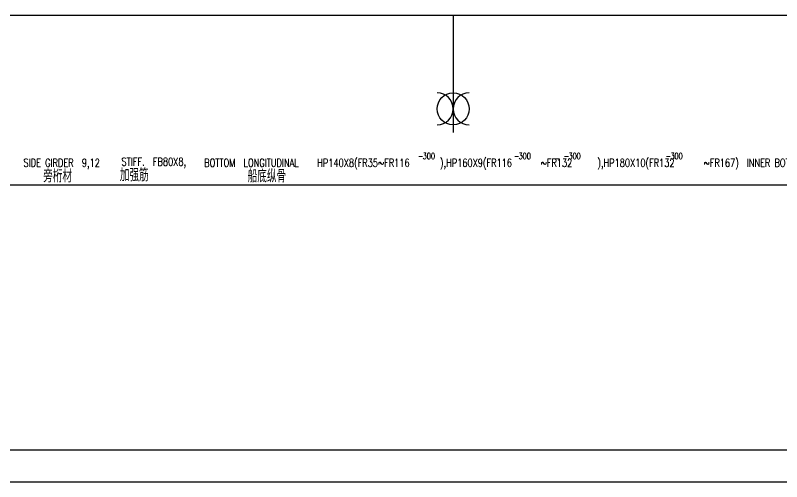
# Model space of a CAD drawing. Extents: x 415092 to 563892, y 399799 to 441999.
# Drawn here: x 476164 to 500109, y 399899 to 414482 of the extents above; entities that cross this region are included whole.
import ezdxf

# ---------------------------------------------------------------- set-up
doc = ezdxf.new("R2010")
doc.units = 0
doc.header["$LTSCALE"] = 40
doc.header["$MEASUREMENT"] = 0
doc.layers.get('0').update_dxf_attribs({"linetype": 'CONTINUOUS'})
doc.layers.add('BT_ENG', color=7, linetype='CONTINUOUS')
doc.layers.add('Y-CON', color=2, linetype='CONTINUOUS')
doc.styles.add('ROMANS', font='romans.shx', dxfattribs={"width": 0.75, "height": 250, "bigfont": 'hzdx.shx'})

msp = doc.modelspace()

# ---------------------------------------------------------------- linework, layer by layer
for p, q in [((489845.9, 414481.8), (489845.9, 410821.4)), ((431096.4, 409182.1), (557828.4, 409182.1))]:
    msp.add_line(p, q)
at = {"color": 2}
msp.add_line((417692.4, 400899.4), (562792.4, 400899.4), dxfattribs=at)
msp.add_circle((489845.9, 411555.3), 500)
for centre, start, end in [((489345.9, 411555.3), 270, 90), ((490345.9, 411555.3), 90, 270)]:
    msp.add_arc(centre, 500, start, end)
at = {"layer": 'BT_ENG'}
msp.add_line((415192.4, 399899.4), (563792.4, 399899.4), dxfattribs=at)
at = {"layer": 'Y-CON'}
for p, q in [((474596.4, 414481.8), (477998.8, 414481.8)), ((477998.8, 414481.8), (513496.4, 414484.4))]:
    msp.add_line(p, q, dxfattribs=at)

# ---------------------------------------------------------------- texts
at = {"style": 'ROMANS', "width": 0.75}
for s, height, p in [('300', 200, (488892.5, 409982)), ('300', 200, (491888, 409982)), ('300', 200, (493446.9, 409982)), ('300', 200, (496631.7, 409982)), ('SIDE GIRDER  9,12  ', 250, (476419.3, 409745.8)), ('STIFF.  FB80X8,', 250, (479482.3, 409780.2)), ('BOTTOM  LONGITUDINAL ', 250, (482067.8, 409745.8)), ('HP140X8(FR35~FR116     ),HP160X9(FR116     ~FR132     ),HP180X10(FR132     ~FR167)', 250, (485598.5, 409744.3)), ('-', 200, (488747.3, 409984.8)), ('-', 200, (491742.8, 409984.8)), ('-', 250, (492981.9, 409887)), ('-', 200, (493301.8, 409984.8)), ('-', 200, (496486.5, 409984.8)), ('INNER BOTTOM LONGITUDINAL', 250, (499015.6, 409745.8)), ('加强筋', 400, (479429.2, 409289.3)), ('旁桁材', 400, (477036.8, 409254.9)), ('船底纵骨', 400, (483425.3, 409254.9))]:
    msp.add_text(s, height=height, dxfattribs=at).set_placement(p)

doc.saveas('drawing.dxf')
